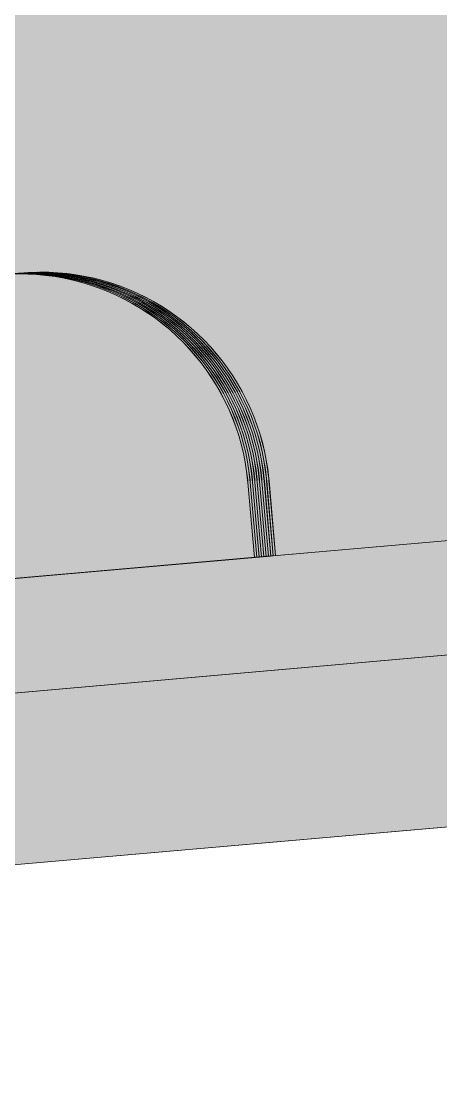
# Model space of a CAD drawing. Header units: millimetres. Extents: x 632 to 546626, y -3890 to 22200.
# Drawn here: x 370693.13 to 370700.48, y 16853.96 to 16872.67 of the extents above; entities that cross this region are included whole.
import ezdxf

# ---------------------------------------------------------------- set-up
doc = ezdxf.new("R2010")
doc.units = ezdxf.units.MM
doc.layers.add('A-270-M_ROOF', color=132, linetype='Continuous', lineweight=13)
doc.layers.add('A-770-ME_FFE_SA', color=91, linetype='Continuous', lineweight=13)

# ---------------------------------------------------------------- blocks, each defined once
blk = doc.blocks.new('Static Line_Sayfa_Metal Deck_Pan Mount - Up to 15 _ pitch - Max 2 Users-1845874-S6_501-SECTION A6')
at = {"layer": 'A-770-ME_FFE_SA', "lineweight": 5, "transparency": 33554432}
for points in [[(4548506.273, 16851.037), (4548705.512, 16868.468), (4548701.285, 16916.782), (4548502.046, 16899.351), (4548504.112, 16875.742)], [(4548506.314, 16851.04), (4548705.553, 16868.471), (4548701.326, 16916.786), (4548502.087, 16899.355), (4548504.153, 16875.742)], [(4548506.355, 16851.044), (4548705.594, 16868.475), (4548701.367, 16916.789), (4548502.128, 16899.358), (4548504.194, 16875.742)], [(4548506.396, 16851.047), (4548705.635, 16868.479), (4548701.408, 16916.793), (4548502.169, 16899.362), (4548504.236, 16875.742)], [(4548506.437, 16851.051), (4548705.676, 16868.482), (4548701.449, 16916.797), (4548502.21, 16899.366), (4548504.277, 16875.742)], [(4548506.478, 16851.055), (4548705.717, 16868.486), (4548701.49, 16916.8), (4548502.251, 16899.369), (4548504.318, 16875.742)], [(4548506.519, 16851.058), (4548705.758, 16868.489), (4548701.531, 16916.804), (4548502.292, 16899.373), (4548504.359, 16875.742)], [(4548506.56, 16851.062), (4548705.799, 16868.493), (4548701.572, 16916.807), (4548502.333, 16899.376), (4548504.401, 16875.742)], [(4548506.601, 16851.065), (4548705.84, 16868.497), (4548701.613, 16916.811), (4548502.374, 16899.38), (4548504.442, 16875.742)], [(4548506.642, 16851.069), (4548705.881, 16868.5), (4548701.654, 16916.815), (4548502.415, 16899.383), (4548504.483, 16875.742)], [(4548506.695, 16849.066), (4548705.934, 16866.497), (4548701.706, 16914.812), (4548502.468, 16897.38), (4548504.361, 16875.742)], [(4548506.736, 16849.07), (4548705.975, 16866.501), (4548701.747, 16914.815), (4548502.509, 16897.384), (4548504.402, 16875.742)], [(4548506.777, 16849.073), (4548706.015, 16866.504), (4548701.788, 16914.819), (4548502.55, 16897.388), (4548504.443, 16875.742)], [(4548506.818, 16849.077), (4548706.056, 16866.508), (4548701.829, 16914.822), (4548502.59, 16897.391), (4548504.485, 16875.742)], [(4548506.449, 16849.044), (4548705.688, 16866.476), (4548701.461, 16914.79), (4548502.222, 16897.359), (4548504.113, 16875.742)], [(4548506.49, 16849.048), (4548705.729, 16866.479), (4548701.502, 16914.794), (4548502.263, 16897.362), (4548504.154, 16875.742)], [(4548506.531, 16849.052), (4548705.77, 16866.483), (4548701.543, 16914.797), (4548502.304, 16897.366), (4548504.195, 16875.742)], [(4548506.572, 16849.055), (4548705.811, 16866.486), (4548701.584, 16914.801), (4548502.345, 16897.37), (4548504.237, 16875.742)], [(4548506.613, 16849.059), (4548705.852, 16866.49), (4548701.624, 16914.804), (4548502.386, 16897.373), (4548504.278, 16875.742)], [(4548506.654, 16849.062), (4548705.893, 16866.494), (4548701.665, 16914.808), (4548502.427, 16897.377), (4548504.319, 16875.742)], [(4548506.774, 16845.308), (4548706.013, 16862.739), (4548705.751, 16865.728), (4548506.64, 16846.834)], [(4548506.776, 16845.308), (4548706.014, 16862.739), (4548705.753, 16865.728), (4548506.642, 16846.834)], [(4548506.815, 16845.312), (4548706.054, 16862.743), (4548705.792, 16865.731), (4548506.682, 16846.834)], [(4548506.817, 16845.312), (4548706.055, 16862.743), (4548705.794, 16865.732), (4548506.683, 16846.834)], [(4548506.856, 16845.315), (4548706.095, 16862.746), (4548705.833, 16865.735), (4548506.723, 16846.834)], [(4548506.858, 16845.315), (4548706.096, 16862.747), (4548705.835, 16865.735), (4548506.725, 16846.834)], [(4548506.897, 16845.319), (4548706.136, 16862.75), (4548705.874, 16865.739), (4548506.764, 16846.834)], [(4548506.898, 16845.319), (4548706.137, 16862.75), (4548705.876, 16865.739), (4548506.766, 16846.834)], [(4548506.938, 16845.322), (4548706.177, 16862.754), (4548705.915, 16865.742), (4548506.806, 16846.834)], [(4548506.939, 16845.323), (4548706.178, 16862.754), (4548705.917, 16865.742), (4548506.807, 16846.834)], [(4548506.979, 16845.326), (4548706.218, 16862.757), (4548705.956, 16865.746), (4548506.847, 16846.834)], [(4548506.98, 16845.326), (4548706.219, 16862.757), (4548705.958, 16865.746), (4548506.849, 16846.834)], [(4548507.02, 16845.33), (4548706.259, 16862.761), (4548705.997, 16865.749), (4548506.888, 16846.834)], [(4548507.021, 16845.33), (4548706.26, 16862.761), (4548705.999, 16865.749), (4548506.89, 16846.834)], [(4548507.061, 16845.333), (4548706.293, 16862.844), (4548706.038, 16865.753), (4548506.929, 16846.834)], [(4548507.062, 16845.333), (4548706.293, 16862.863), (4548706.04, 16865.753), (4548506.931, 16846.834)], [(4548507.102, 16845.337), (4548706.293, 16863.316), (4548706.079, 16865.756), (4548506.971, 16846.834)], [(4548507.103, 16845.337), (4548706.293, 16863.335), (4548706.081, 16865.757), (4548506.972, 16846.834)], [(4548507.143, 16845.34), (4548706.293, 16863.788), (4548706.12, 16865.76), (4548507.012, 16846.834)], [(4548507.144, 16845.34), (4548706.293, 16863.807), (4548706.122, 16865.76), (4548507.014, 16846.834)]]:
    blk.add_hatch(color=256, dxfattribs=at).paths.add_polyline_path(points)
at = {"layer": 'A-770-ME_FFE_SA', "lineweight": 5}
for p, q in [((4548650.561, 16868.25), (4548650.721, 16868.261)), ((4548650.6, 16868.25), (4548650.76, 16868.255)), ((4548650.604, 16868.254), (4548650.764, 16868.265)), ((4548650.639, 16868.254), (4548650.799, 16868.258)), ((4548650.643, 16868.257), (4548650.803, 16868.268)), ((4548650.645, 16868.258), (4548650.805, 16868.268)), ((4548650.684, 16868.261), (4548650.844, 16868.272)), ((4548650.721, 16868.261), (4548650.881, 16868.265)), ((4548650.76, 16868.255), (4548650.92, 16868.253)), ((4548650.764, 16868.265), (4548650.924, 16868.269)), ((4548650.797, 16868.242), (4548650.957, 16868.234)), ((4548650.799, 16868.258), (4548650.96, 16868.256)), ((4548650.803, 16868.268), (4548650.963, 16868.273)), ((4548650.805, 16868.268), (4548650.965, 16868.273)), ((4548650.844, 16868.272), (4548651.004, 16868.276)), ((4548650.881, 16868.265), (4548651.041, 16868.263)), ((4548650.92, 16868.253), (4548651.08, 16868.244)), ((4548650.924, 16868.269), (4548651.084, 16868.267)), ((4548650.957, 16868.234), (4548651.117, 16868.219)), ((4548650.96, 16868.256), (4548651.12, 16868.248)), ((4548650.963, 16868.273), (4548651.123, 16868.271)), ((4548650.965, 16868.273), (4548651.125, 16868.271)), ((4548651.004, 16868.276), (4548651.164, 16868.274)), ((4548651.041, 16868.263), (4548651.202, 16868.255)), ((4548651.08, 16868.244), (4548651.24, 16868.229)), ((4548651.084, 16868.267), (4548651.244, 16868.259)), ((4548651.12, 16868.248), (4548651.279, 16868.233)), ((4548651.123, 16868.271), (4548651.284, 16868.262)), ((4548651.125, 16868.271), (4548651.285, 16868.262)), ((4548651.164, 16868.274), (4548651.325, 16868.266)), ((4548651.202, 16868.255), (4548651.361, 16868.24)), ((4548651.24, 16868.229), (4548651.399, 16868.208)), ((4548651.244, 16868.259), (4548651.404, 16868.244)), ((4548651.279, 16868.233), (4548651.438, 16868.212)), ((4548651.284, 16868.262), (4548651.443, 16868.247)), ((4548651.285, 16868.262), (4548651.445, 16868.247)), ((4548651.325, 16868.266), (4548651.484, 16868.251)), ((4548651.361, 16868.24), (4548651.52, 16868.219)), ((4548651.404, 16868.244), (4548651.563, 16868.223)), ((4548651.443, 16868.247), (4548651.602, 16868.226)), ((4548651.445, 16868.247), (4548651.604, 16868.226)), ((4548651.484, 16868.251), (4548651.643, 16868.23)), ((4548651.602, 16868.226), (4548651.76, 16868.198)), ((4548651.604, 16868.226), (4548651.762, 16868.199)), ((4548651.643, 16868.23), (4548651.801, 16868.202)), ((4548651.117, 16868.219), (4548651.276, 16868.197)), ((4548651.276, 16868.197), (4548651.434, 16868.17)), ((4548651.399, 16868.208), (4548651.557, 16868.181)), ((4548651.434, 16868.17), (4548651.59, 16868.136)), ((4548651.438, 16868.212), (4548651.596, 16868.184)), ((4548651.52, 16868.219), (4548651.678, 16868.191)), ((4548651.557, 16868.181), (4548651.713, 16868.147)), ((4548651.563, 16868.223), (4548651.721, 16868.195)), ((4548651.596, 16868.184), (4548651.753, 16868.15)), ((4548651.678, 16868.191), (4548651.835, 16868.157)), ((4548651.713, 16868.147), (4548651.869, 16868.107)), ((4548651.721, 16868.195), (4548651.877, 16868.161)), ((4548651.753, 16868.15), (4548651.908, 16868.11)), ((4548651.76, 16868.198), (4548651.917, 16868.165)), ((4548651.762, 16868.199), (4548651.918, 16868.165)), ((4548651.801, 16868.202), (4548651.958, 16868.168)), ((4548651.835, 16868.157), (4548651.99, 16868.117)), ((4548651.869, 16868.107), (4548652.022, 16868.061)), ((4548651.877, 16868.161), (4548652.033, 16868.121)), ((4548651.899, 16868.05), (4548652.051, 16867.997)), ((4548651.908, 16868.11), (4548652.061, 16868.064)), ((4548651.917, 16868.165), (4548652.072, 16868.125)), ((4548651.918, 16868.165), (4548652.074, 16868.125)), ((4548651.958, 16868.168), (4548652.113, 16868.128)), ((4548651.99, 16868.117), (4548652.143, 16868.071)), ((4548652.022, 16868.061), (4548652.174, 16868.008)), ((4548652.033, 16868.121), (4548652.186, 16868.075)), ((4548652.061, 16868.064), (4548652.213, 16868.012)), ((4548652.072, 16868.125), (4548652.225, 16868.078)), ((4548652.074, 16868.125), (4548652.227, 16868.078)), ((4548652.113, 16868.128), (4548652.266, 16868.082)), ((4548652.143, 16868.071), (4548652.295, 16868.019)), ((4548652.186, 16868.075), (4548652.338, 16868.023)), ((4548652.225, 16868.078), (4548652.377, 16868.026)), ((4548652.227, 16868.078), (4548652.379, 16868.026)), ((4548652.266, 16868.082), (4548652.418, 16868.03)), ((4548652.174, 16868.008), (4548652.323, 16867.95)), ((4548652.213, 16868.012), (4548652.362, 16867.953)), ((4548652.295, 16868.019), (4548652.444, 16867.96)), ((4548652.323, 16867.95), (4548652.47, 16867.886)), ((4548652.338, 16868.023), (4548652.487, 16867.964)), ((4548652.347, 16867.875), (4548652.491, 16867.805)), ((4548652.362, 16867.953), (4548652.509, 16867.889)), ((4548652.377, 16868.026), (4548652.526, 16867.968)), ((4548652.379, 16868.026), (4548652.528, 16867.968)), ((4548652.418, 16868.03), (4548652.567, 16867.971)), ((4548652.444, 16867.96), (4548652.591, 16867.896)), ((4548652.47, 16867.886), (4548652.614, 16867.815)), ((4548652.487, 16867.964), (4548652.634, 16867.9)), ((4548652.509, 16867.889), (4548652.653, 16867.819)), ((4548652.526, 16867.968), (4548652.673, 16867.903)), ((4548652.528, 16867.968), (4548652.675, 16867.903)), ((4548652.567, 16867.971), (4548652.714, 16867.907)), ((4548652.591, 16867.896), (4548652.735, 16867.826)), ((4548652.634, 16867.9), (4548652.778, 16867.83)), ((4548652.673, 16867.903), (4548652.817, 16867.833)), ((4548652.675, 16867.903), (4548652.819, 16867.833)), ((4548652.714, 16867.907), (4548652.858, 16867.837)), ((4548652.491, 16867.805), (4548652.632, 16867.729)), ((4548652.614, 16867.815), (4548652.755, 16867.74)), ((4548652.632, 16867.729), (4548652.77, 16867.647)), ((4548652.653, 16867.819), (4548652.794, 16867.743)), ((4548652.735, 16867.826), (4548652.876, 16867.75)), ((4548652.755, 16867.74), (4548652.893, 16867.658)), ((4548652.778, 16867.83), (4548652.919, 16867.754)), ((4548652.794, 16867.743), (4548652.932, 16867.662)), ((4548652.817, 16867.833), (4548652.958, 16867.757)), ((4548652.819, 16867.833), (4548652.96, 16867.758)), ((4548652.858, 16867.837), (4548652.999, 16867.761)), ((4548652.876, 16867.75), (4548653.014, 16867.669)), ((4548652.919, 16867.754), (4548653.057, 16867.673)), ((4548652.958, 16867.757), (4548653.096, 16867.676)), ((4548652.96, 16867.758), (4548653.098, 16867.676)), ((4548652.999, 16867.761), (4548653.137, 16867.68)), ((4548653.014, 16867.669), (4548653.149, 16867.582)), ((4548653.057, 16867.673), (4548653.192, 16867.586)), ((4548653.096, 16867.676), (4548653.231, 16867.589)), ((4548653.098, 16867.676), (4548653.233, 16867.589)), ((4548653.137, 16867.68), (4548653.272, 16867.593)), ((4548652.77, 16867.647), (4548652.905, 16867.561)), ((4548652.893, 16867.658), (4548653.028, 16867.571)), ((4548652.905, 16867.561), (4548653.036, 16867.468)), ((4548652.932, 16867.662), (4548653.067, 16867.575)), ((4548653.028, 16867.571), (4548653.159, 16867.479)), ((4548653.067, 16867.575), (4548653.198, 16867.483)), ((4548653.149, 16867.582), (4548653.28, 16867.49)), ((4548653.159, 16867.479), (4548653.286, 16867.382)), ((4548653.192, 16867.586), (4548653.323, 16867.493)), ((4548653.198, 16867.483), (4548653.325, 16867.385)), ((4548653.231, 16867.589), (4548653.362, 16867.497)), ((4548653.233, 16867.589), (4548653.364, 16867.497)), ((4548653.272, 16867.593), (4548653.403, 16867.5)), ((4548653.28, 16867.49), (4548653.407, 16867.392)), ((4548653.323, 16867.493), (4548653.45, 16867.396)), ((4548653.362, 16867.497), (4548653.489, 16867.4)), ((4548653.364, 16867.497), (4548653.491, 16867.4)), ((4548653.403, 16867.5), (4548653.53, 16867.403)), ((4548653.286, 16867.382), (4548653.41, 16867.279)), ((4548653.325, 16867.385), (4548653.449, 16867.283)), ((4548653.407, 16867.392), (4548653.531, 16867.29)), ((4548653.45, 16867.396), (4548653.574, 16867.294)), ((4548653.489, 16867.4), (4548653.613, 16867.297)), ((4548653.491, 16867.4), (4548653.615, 16867.297)), ((4548653.53, 16867.403), (4548653.654, 16867.301)), ((4548653.531, 16867.29), (4548653.65, 16867.183)), ((4548653.574, 16867.294), (4548653.693, 16867.187)), ((4548653.613, 16867.297), (4548653.732, 16867.19)), ((4548653.615, 16867.297), (4548653.734, 16867.19)), ((4548653.654, 16867.301), (4548653.773, 16867.194)), ((4548653.41, 16867.279), (4548653.529, 16867.172)), ((4548653.449, 16867.283), (4548653.568, 16867.176)), ((4548653.529, 16867.172), (4548653.644, 16867.06)), ((4548653.568, 16867.176), (4548653.683, 16867.064)), ((4548653.65, 16867.183), (4548653.765, 16867.071)), ((4548653.693, 16867.187), (4548653.807, 16867.075)), ((4548653.732, 16867.19), (4548653.847, 16867.078)), ((4548653.734, 16867.19), (4548653.848, 16867.078)), ((4548653.773, 16867.194), (4548653.888, 16867.082)), ((4548653.644, 16867.06), (4548653.754, 16866.944)), ((4548653.683, 16867.064), (4548653.793, 16866.947)), ((4548653.754, 16866.944), (4548653.859, 16866.823)), ((4548653.765, 16867.071), (4548653.875, 16866.955)), ((4548653.793, 16866.947), (4548653.898, 16866.827)), ((4548653.807, 16867.075), (4548653.918, 16866.958)), ((4548653.847, 16867.078), (4548653.957, 16866.962)), ((4548653.848, 16867.078), (4548653.959, 16866.962)), ((4548653.875, 16866.955), (4548653.98, 16866.834)), ((4548653.888, 16867.082), (4548653.998, 16866.965)), ((4548653.918, 16866.958), (4548654.023, 16866.838)), ((4548653.957, 16866.962), (4548654.062, 16866.841)), ((4548653.959, 16866.962), (4548654.064, 16866.841)), ((4548653.998, 16866.965), (4548654.103, 16866.845)), ((4548695.615, 16866.849), (4548530.93, 16852.441)), ((4548695.615, 16866.849), (4548608.609, 16859.237)), ((4548695.615, 16866.849), (4548608.609, 16859.237)), ((4548695.615, 16866.849), (4548608.65, 16859.24)), ((4548695.615, 16866.849), (4548608.65, 16859.24)), ((4548695.615, 16866.849), (4548608.691, 16859.244)), ((4548695.615, 16866.849), (4548608.691, 16859.244)), ((4548695.615, 16866.849), (4548608.732, 16859.247)), ((4548695.615, 16866.849), (4548608.732, 16859.247)), ((4548695.615, 16866.849), (4548608.773, 16859.251)), ((4548695.615, 16866.849), (4548608.773, 16859.251)), ((4548695.615, 16866.849), (4548608.814, 16859.255)), ((4548695.615, 16866.849), (4548608.814, 16859.255)), ((4548695.615, 16866.849), (4548608.855, 16859.258)), ((4548695.615, 16866.849), (4548608.855, 16859.258)), ((4548695.615, 16866.849), (4548608.896, 16859.262)), ((4548695.615, 16866.849), (4548608.896, 16859.262)), ((4548695.615, 16866.849), (4548608.937, 16859.265)), ((4548695.615, 16866.849), (4548608.937, 16859.265)), ((4548695.615, 16866.849), (4548608.978, 16859.269)), ((4548653.859, 16866.823), (4548653.96, 16866.698)), ((4548653.898, 16866.827), (4548653.999, 16866.702)), ((4548653.98, 16866.834), (4548654.081, 16866.709)), ((4548654.023, 16866.838), (4548654.124, 16866.713)), ((4548654.062, 16866.841), (4548654.163, 16866.716)), ((4548654.064, 16866.841), (4548654.165, 16866.716)), ((4548654.103, 16866.845), (4548654.204, 16866.72)), ((4548653.96, 16866.698), (4548654.055, 16866.57)), ((4548653.999, 16866.702), (4548654.094, 16866.573)), ((4548654.055, 16866.57), (4548654.145, 16866.437)), ((4548654.081, 16866.709), (4548654.176, 16866.58)), ((4548654.094, 16866.573), (4548654.185, 16866.441)), ((4548654.124, 16866.713), (4548654.219, 16866.584)), ((4548654.163, 16866.716), (4548654.258, 16866.587)), ((4548654.165, 16866.716), (4548654.26, 16866.588)), ((4548654.176, 16866.58), (4548654.267, 16866.448)), ((4548654.204, 16866.72), (4548654.299, 16866.591)), ((4548654.219, 16866.584), (4548654.309, 16866.452)), ((4548654.258, 16866.587), (4548654.349, 16866.455)), ((4548654.26, 16866.588), (4548654.35, 16866.455)), ((4548654.299, 16866.591), (4548654.39, 16866.459)), ((4548654.145, 16866.437), (4548654.23, 16866.301)), ((4548654.185, 16866.441), (4548654.269, 16866.305)), ((4548654.267, 16866.448), (4548654.351, 16866.312)), ((4548654.309, 16866.452), (4548654.394, 16866.316)), ((4548654.349, 16866.455), (4548654.433, 16866.319)), ((4548654.35, 16866.455), (4548654.435, 16866.319)), ((4548654.39, 16866.459), (4548654.474, 16866.323)), ((4548654.228, 16866.301), (4548654.308, 16866.162)), ((4548654.23, 16866.301), (4548654.31, 16866.162)), ((4548654.269, 16866.305), (4548654.349, 16866.165)), ((4548654.351, 16866.312), (4548654.431, 16866.173)), ((4548654.394, 16866.316), (4548654.474, 16866.176)), ((4548654.431, 16866.173), (4548654.505, 16866.03)), ((4548654.433, 16866.319), (4548654.513, 16866.18)), ((4548654.435, 16866.319), (4548654.515, 16866.18)), ((4548654.474, 16866.323), (4548654.554, 16866.183)), ((4548654.474, 16866.176), (4548654.547, 16866.034)), ((4548654.513, 16866.18), (4548654.587, 16866.037)), ((4548654.515, 16866.18), (4548654.588, 16866.038)), ((4548654.554, 16866.183), (4548654.628, 16866.041)), ((4548654.187, 16866.151), (4548654.26, 16866.009)), ((4548654.31, 16866.162), (4548654.383, 16866.02)), ((4548654.349, 16866.165), (4548654.423, 16866.023)), ((4548654.383, 16866.02), (4548654.451, 16865.874)), ((4548654.423, 16866.023), (4548654.491, 16865.878)), ((4548654.505, 16866.03), (4548654.573, 16865.885)), ((4548654.547, 16866.034), (4548654.615, 16865.889)), ((4548654.587, 16866.037), (4548654.655, 16865.892)), ((4548654.588, 16866.038), (4548654.656, 16865.892)), ((4548654.628, 16866.041), (4548654.696, 16865.896)), ((4548654.451, 16865.874), (4548654.514, 16865.727)), ((4548654.491, 16865.878), (4548654.553, 16865.73)), ((4548654.573, 16865.885), (4548654.635, 16865.737)), ((4548654.615, 16865.889), (4548654.678, 16865.741)), ((4548654.655, 16865.892), (4548654.717, 16865.745)), ((4548654.656, 16865.892), (4548654.719, 16865.745)), ((4548654.696, 16865.896), (4548654.758, 16865.748)), ((4548705.751, 16865.728), (4548530.382, 16850.385)), ((4548654.514, 16865.727), (4548654.57, 16865.577)), ((4548654.553, 16865.73), (4548654.609, 16865.58)), ((4548654.635, 16865.737), (4548654.691, 16865.587)), ((4548654.678, 16865.741), (4548654.734, 16865.591)), ((4548654.717, 16865.745), (4548654.773, 16865.594)), ((4548654.719, 16865.745), (4548654.775, 16865.595)), ((4548654.758, 16865.748), (4548654.814, 16865.598)), ((4548654.57, 16865.577), (4548654.62, 16865.424)), ((4548654.609, 16865.58), (4548654.659, 16865.428)), ((4548654.62, 16865.424), (4548654.664, 16865.27)), ((4548654.659, 16865.428), (4548654.703, 16865.274)), ((4548654.691, 16865.587), (4548654.741, 16865.435)), ((4548654.734, 16865.591), (4548654.784, 16865.439)), ((4548654.741, 16865.435), (4548654.785, 16865.281)), ((4548654.773, 16865.594), (4548654.823, 16865.442)), ((4548654.775, 16865.595), (4548654.825, 16865.442)), ((4548654.784, 16865.439), (4548654.828, 16865.285)), ((4548654.814, 16865.598), (4548654.864, 16865.446)), ((4548654.823, 16865.442), (4548654.867, 16865.288)), ((4548654.825, 16865.442), (4548654.869, 16865.288)), ((4548654.864, 16865.446), (4548654.908, 16865.292)), ((4548654.664, 16865.27), (4548654.702, 16865.114)), ((4548654.703, 16865.274), (4548654.741, 16865.118)), ((4548654.785, 16865.281), (4548654.823, 16865.125)), ((4548654.828, 16865.285), (4548654.866, 16865.129)), ((4548654.867, 16865.288), (4548654.905, 16865.132)), ((4548654.869, 16865.288), (4548654.907, 16865.132)), ((4548654.908, 16865.292), (4548654.946, 16865.136)), ((4548654.702, 16865.114), (4548654.733, 16864.957)), ((4548654.741, 16865.118), (4548654.772, 16864.961)), ((4548654.823, 16865.125), (4548654.854, 16864.968)), ((4548654.866, 16865.129), (4548654.897, 16864.972)), ((4548654.905, 16865.132), (4548654.936, 16864.975)), ((4548654.907, 16865.132), (4548654.938, 16864.975)), ((4548654.946, 16865.136), (4548654.977, 16864.979)), ((4548654.731, 16864.957), (4548654.757, 16864.799)), ((4548654.733, 16864.957), (4548654.758, 16864.799)), ((4548654.772, 16864.961), (4548654.798, 16864.802)), ((4548654.854, 16864.968), (4548654.88, 16864.81)), ((4548654.897, 16864.972), (4548654.922, 16864.813)), ((4548654.936, 16864.975), (4548654.962, 16864.817)), ((4548654.938, 16864.975), (4548654.963, 16864.817)), ((4548654.977, 16864.979), (4548655.003, 16864.82)), ((4548695.789, 16864.856), (4548530.382, 16850.385)), ((4548608.782, 16857.244), (4548695.789, 16864.856)), ((4548608.782, 16857.244), (4548695.789, 16864.856)), ((4548608.782, 16857.244), (4548695.789, 16864.856)), ((4548695.789, 16864.856), (4548608.784, 16857.244)), ((4548695.789, 16864.856), (4548608.784, 16857.244)), ((4548695.789, 16864.856), (4548608.784, 16857.244)), ((4548695.789, 16864.856), (4548608.784, 16857.244)), ((4548608.823, 16857.248), (4548695.789, 16864.856)), ((4548608.823, 16857.248), (4548695.789, 16864.856)), ((4548608.823, 16857.248), (4548695.789, 16864.856)), ((4548695.789, 16864.856), (4548608.825, 16857.248)), ((4548695.789, 16864.856), (4548608.825, 16857.248)), ((4548695.789, 16864.856), (4548608.825, 16857.248)), ((4548695.789, 16864.856), (4548608.825, 16857.248)), ((4548608.864, 16857.251), (4548695.789, 16864.856)), ((4548608.864, 16857.251), (4548695.789, 16864.856)), ((4548608.864, 16857.251), (4548695.789, 16864.856)), ((4548695.789, 16864.856), (4548608.866, 16857.251)), ((4548695.789, 16864.856), (4548608.866, 16857.251)), ((4548695.789, 16864.856), (4548608.866, 16857.251)), ((4548695.789, 16864.856), (4548608.866, 16857.251)), ((4548608.905, 16857.255), (4548695.789, 16864.856)), ((4548608.905, 16857.255), (4548695.789, 16864.856)), ((4548608.905, 16857.255), (4548695.789, 16864.856)), ((4548695.789, 16864.856), (4548608.907, 16857.255)), ((4548695.789, 16864.856), (4548608.907, 16857.255)), ((4548695.789, 16864.856), (4548608.907, 16857.255)), ((4548695.789, 16864.856), (4548608.907, 16857.255)), ((4548608.946, 16857.258), (4548695.789, 16864.856)), ((4548608.946, 16857.258), (4548695.789, 16864.856)), ((4548608.946, 16857.258), (4548695.789, 16864.856)), ((4548695.789, 16864.856), (4548608.948, 16857.259)), ((4548695.789, 16864.856), (4548608.948, 16857.259)), ((4548695.789, 16864.856), (4548608.948, 16857.259)), ((4548695.789, 16864.856), (4548608.948, 16857.259)), ((4548608.987, 16857.262), (4548695.789, 16864.856)), ((4548608.987, 16857.262), (4548695.789, 16864.856)), ((4548608.987, 16857.262), (4548695.789, 16864.856)), ((4548695.789, 16864.856), (4548608.989, 16857.262)), ((4548695.789, 16864.856), (4548608.989, 16857.262)), ((4548695.789, 16864.856), (4548608.989, 16857.262)), ((4548695.789, 16864.856), (4548608.989, 16857.262)), ((4548609.028, 16857.266), (4548695.789, 16864.856)), ((4548609.028, 16857.266), (4548695.789, 16864.856)), ((4548609.028, 16857.266), (4548695.789, 16864.856)), ((4548695.789, 16864.856), (4548609.03, 16857.266)), ((4548695.789, 16864.856), (4548609.03, 16857.266)), ((4548695.789, 16864.856), (4548609.03, 16857.266)), ((4548695.789, 16864.856), (4548609.03, 16857.266)), ((4548609.069, 16857.269), (4548695.789, 16864.856)), ((4548609.069, 16857.269), (4548695.789, 16864.856)), ((4548609.069, 16857.269), (4548695.789, 16864.856)), ((4548695.789, 16864.856), (4548609.071, 16857.269)), ((4548695.789, 16864.856), (4548609.071, 16857.269)), ((4548695.789, 16864.856), (4548609.071, 16857.269)), ((4548695.789, 16864.856), (4548609.071, 16857.269)), ((4548609.11, 16857.273), (4548695.789, 16864.856)), ((4548609.11, 16857.273), (4548695.789, 16864.856)), ((4548609.11, 16857.273), (4548695.789, 16864.856)), ((4548695.789, 16864.856), (4548609.112, 16857.273)), ((4548695.789, 16864.856), (4548609.112, 16857.273)), ((4548695.789, 16864.856), (4548609.112, 16857.273)), ((4548695.789, 16864.856), (4548609.112, 16857.273)), ((4548609.151, 16857.276), (4548695.789, 16864.856)), ((4548609.151, 16857.276), (4548695.789, 16864.856)), ((4548609.151, 16857.276), (4548695.789, 16864.856)), ((4548695.789, 16864.856), (4548609.153, 16857.276)), ((4548695.789, 16864.856), (4548609.153, 16857.276)), ((4548654.758, 16864.799), (4548654.777, 16864.64)), ((4548654.798, 16864.802), (4548654.816, 16864.643)), ((4548654.88, 16864.81), (4548654.898, 16864.65)), ((4548654.922, 16864.813), (4548654.941, 16864.654)), ((4548654.962, 16864.817), (4548654.98, 16864.658)), ((4548654.963, 16864.817), (4548654.982, 16864.658)), ((4548655.003, 16864.82), (4548655.021, 16864.661)), ((4548654.771, 16863.275), (4548654.656, 16864.586)), ((4548654.773, 16863.275), (4548654.658, 16864.586)), ((4548654.812, 16863.279), (4548654.697, 16864.589)), ((4548654.814, 16863.279), (4548654.699, 16864.59)), ((4548654.853, 16863.282), (4548654.738, 16864.593)), ((4548654.855, 16863.283), (4548654.74, 16864.593)), ((4548654.777, 16864.64), (4548654.781, 16864.597)), ((4548654.894, 16863.286), (4548654.779, 16864.597)), ((4548654.896, 16863.286), (4548654.781, 16864.597)), ((4548654.816, 16864.643), (4548654.82, 16864.6)), ((4548654.935, 16863.29), (4548654.82, 16864.6)), ((4548654.937, 16863.29), (4548654.822, 16864.6)), ((4548654.976, 16863.293), (4548654.861, 16864.604)), ((4548654.978, 16863.293), (4548654.863, 16864.604)), ((4548654.898, 16864.65), (4548654.902, 16864.607)), ((4548655.017, 16863.297), (4548654.902, 16864.607)), ((4548655.019, 16863.297), (4548654.904, 16864.608)), ((4548654.941, 16864.654), (4548654.945, 16864.611)), ((4548655.058, 16863.3), (4548654.943, 16864.611)), ((4548655.06, 16863.301), (4548654.945, 16864.611)), ((4548654.98, 16864.658), (4548654.984, 16864.615)), ((4548654.982, 16864.658), (4548654.986, 16864.615)), ((4548655.099, 16863.304), (4548654.984, 16864.615)), ((4548655.101, 16863.304), (4548654.986, 16864.615)), ((4548655.021, 16864.661), (4548655.025, 16864.618)), ((4548655.14, 16863.308), (4548655.025, 16864.618)), ((4548655.142, 16863.308), (4548655.027, 16864.618)), ((4548636.84, 16861.706), (4548654.771, 16863.275)), ((4548636.84, 16861.706), (4548654.771, 16863.275)), ((4548636.842, 16861.707), (4548654.773, 16863.275)), ((4548636.881, 16861.71), (4548654.812, 16863.279)), ((4548636.882, 16861.71), (4548654.814, 16863.279)), ((4548636.882, 16861.71), (4548654.814, 16863.279)), ((4548636.922, 16861.714), (4548654.853, 16863.282)), ((4548636.922, 16861.714), (4548654.853, 16863.282)), ((4548636.923, 16861.714), (4548654.855, 16863.283)), ((4548636.963, 16861.717), (4548654.894, 16863.286)), ((4548637.005, 16861.721), (4548654.937, 16863.29)), ((4548637.005, 16861.721), (4548654.937, 16863.29)), ((4548637.046, 16861.725), (4548654.978, 16863.293)), ((4548637.046, 16861.725), (4548654.978, 16863.293)), ((4548637.086, 16861.728), (4548655.017, 16863.297)), ((4548637.087, 16861.728), (4548655.019, 16863.297)), ((4548637.087, 16861.728), (4548655.019, 16863.297)), ((4548637.209, 16861.739), (4548655.14, 16863.308)), ((4548637.209, 16861.739), (4548655.14, 16863.308)), ((4548637.21, 16861.739), (4548655.142, 16863.308)), ((4548637.21, 16861.739), (4548655.142, 16863.308)), ((4548641.324, 16862.099), (4548654.773, 16863.275)), ((4548641.568, 16862.12), (4548655.017, 16863.297)), ((4548650.329, 16862.887), (4548654.812, 16863.279)), ((4548650.372, 16862.89), (4548654.855, 16863.283)), ((4548650.411, 16862.894), (4548654.894, 16863.286)), ((4548650.413, 16862.894), (4548654.896, 16863.286)), ((4548650.413, 16862.894), (4548654.896, 16863.286)), ((4548650.452, 16862.897), (4548654.935, 16863.29)), ((4548650.452, 16862.897), (4548654.935, 16863.29)), ((4548650.493, 16862.901), (4548654.976, 16863.293)), ((4548650.493, 16862.901), (4548654.976, 16863.293)), ((4548650.575, 16862.908), (4548655.058, 16863.3)), ((4548650.575, 16862.908), (4548655.058, 16863.3)), ((4548650.577, 16862.908), (4548655.06, 16863.301)), ((4548650.577, 16862.908), (4548655.06, 16863.301)), ((4548650.616, 16862.912), (4548655.099, 16863.304)), ((4548650.616, 16862.912), (4548655.099, 16863.304)), ((4548650.618, 16862.912), (4548655.101, 16863.304)), ((4548650.618, 16862.912), (4548655.101, 16863.304)), ((4548706.013, 16862.739), (4548530.644, 16847.396)), ((4548706.013, 16862.739), (4548609.043, 16854.255)), ((4548706.013, 16862.739), (4548609.043, 16854.255)), ((4548706.013, 16862.739), (4548609.045, 16854.256)), ((4548706.013, 16862.739), (4548609.045, 16854.256)), ((4548706.013, 16862.739), (4548609.084, 16854.259)), ((4548706.013, 16862.739), (4548609.084, 16854.259)), ((4548706.013, 16862.739), (4548609.086, 16854.259)), ((4548706.013, 16862.739), (4548609.086, 16854.259)), ((4548706.013, 16862.739), (4548609.125, 16854.263)), ((4548706.013, 16862.739), (4548609.125, 16854.263)), ((4548706.013, 16862.739), (4548609.127, 16854.263)), ((4548706.013, 16862.739), (4548609.127, 16854.263)), ((4548706.013, 16862.739), (4548609.166, 16854.266)), ((4548706.013, 16862.739), (4548609.166, 16854.266)), ((4548706.013, 16862.739), (4548609.168, 16854.266)), ((4548706.013, 16862.739), (4548609.168, 16854.266)), ((4548706.013, 16862.739), (4548609.207, 16854.27)), ((4548706.013, 16862.739), (4548609.207, 16854.27)), ((4548706.013, 16862.739), (4548609.209, 16854.27)), ((4548706.013, 16862.739), (4548609.209, 16854.27)), ((4548706.013, 16862.739), (4548609.248, 16854.273)), ((4548706.013, 16862.739), (4548609.248, 16854.273)), ((4548706.013, 16862.739), (4548609.25, 16854.274)), ((4548706.013, 16862.739), (4548609.25, 16854.274)), ((4548706.013, 16862.739), (4548609.289, 16854.277)), ((4548706.013, 16862.739), (4548609.289, 16854.277)), ((4548706.013, 16862.739), (4548609.291, 16854.277)), ((4548706.013, 16862.739), (4548609.291, 16854.277)), ((4548706.013, 16862.739), (4548609.33, 16854.281)), ((4548706.013, 16862.739), (4548609.33, 16854.281)), ((4548706.013, 16862.739), (4548609.332, 16854.281)), ((4548706.013, 16862.739), (4548609.332, 16854.281)), ((4548706.013, 16862.739), (4548609.371, 16854.284)), ((4548706.013, 16862.739), (4548609.371, 16854.284)), ((4548706.013, 16862.739), (4548609.373, 16854.284)), ((4548706.013, 16862.739), (4548609.373, 16854.284)), ((4548706.013, 16862.739), (4548609.412, 16854.288)), ((4548706.013, 16862.739), (4548609.412, 16854.288)), ((4548706.013, 16862.739), (4548609.414, 16854.288))]:
    blk.add_line(p, q, dxfattribs=at)
at = {"layer": 'A-770-ME_FFE_SA', "lineweight": 5, "flags": 128}
for points in [[(4548650.635, 16868.244), (4548650.796, 16868.242), (4548650.956, 16868.233), (4548651.115, 16868.219), (4548651.274, 16868.197), (4548651.432, 16868.17), (4548651.589, 16868.136), (4548651.744, 16868.096), (4548651.897, 16868.05), (4548652.049, 16867.997), (4548652.198, 16867.939), (4548652.345, 16867.875), (4548652.489, 16867.804), (4548652.63, 16867.729), (4548652.768, 16867.647), (4548652.903, 16867.56), (4548653.034, 16867.468), (4548653.161, 16867.371), (4548653.285, 16867.268), (4548653.404, 16867.161), (4548653.519, 16867.049), (4548653.629, 16866.933), (4548653.734, 16866.812), (4548653.835, 16866.687), (4548653.93, 16866.559), (4548654.021, 16866.426), (4548654.106, 16866.29), (4548654.185, 16866.151), (4548654.259, 16866.009), (4548654.327, 16865.864), (4548654.389, 16865.716), (4548654.445, 16865.566), (4548654.495, 16865.413), (4548654.539, 16865.259), (4548654.577, 16865.104), (4548654.608, 16864.946), (4548654.634, 16864.788), (4548654.652, 16864.629), (4548654.656, 16864.586)], [(4548650.317, 16868.229), (4548650.477, 16868.24), (4548650.637, 16868.244), (4548650.797, 16868.242)], [(4548650.676, 16868.247), (4548650.837, 16868.245), (4548650.997, 16868.237), (4548651.156, 16868.222), (4548651.315, 16868.201), (4548651.473, 16868.173), (4548651.63, 16868.14), (4548651.785, 16868.099), (4548651.938, 16868.053), (4548652.09, 16868.001), (4548652.239, 16867.942), (4548652.386, 16867.878), (4548652.53, 16867.808), (4548652.671, 16867.732), (4548652.809, 16867.651), (4548652.944, 16867.564), (4548653.075, 16867.472), (4548653.202, 16867.374), (4548653.326, 16867.272), (4548653.445, 16867.165), (4548653.56, 16867.053), (4548653.67, 16866.937), (4548653.775, 16866.816), (4548653.876, 16866.691), (4548653.971, 16866.562), (4548654.062, 16866.43), (4548654.147, 16866.294), (4548654.226, 16866.155), (4548654.3, 16866.012), (4548654.368, 16865.867), (4548654.43, 16865.719), (4548654.486, 16865.569), (4548654.536, 16865.417), (4548654.58, 16865.263), (4548654.618, 16865.107), (4548654.649, 16864.95), (4548654.675, 16864.792), (4548654.693, 16864.633), (4548654.697, 16864.589)], [(4548650.678, 16868.248), (4548650.838, 16868.246), (4548650.998, 16868.237), (4548651.158, 16868.222), (4548651.317, 16868.201), (4548651.475, 16868.174), (4548651.631, 16868.14), (4548651.787, 16868.1), (4548651.94, 16868.053), (4548652.092, 16868.001), (4548652.241, 16867.943), (4548652.388, 16867.878), (4548652.532, 16867.808), (4548652.673, 16867.732), (4548652.811, 16867.651), (4548652.946, 16867.564), (4548653.077, 16867.472), (4548653.204, 16867.375), (4548653.328, 16867.272), (4548653.447, 16867.165), (4548653.562, 16867.053), (4548653.672, 16866.937), (4548653.777, 16866.816), (4548653.878, 16866.691), (4548653.973, 16866.562), (4548654.063, 16866.43), (4548654.148, 16866.294), (4548654.228, 16866.155), (4548654.301, 16866.012), (4548654.369, 16865.867), (4548654.432, 16865.72), (4548654.488, 16865.569), (4548654.538, 16865.417), (4548654.582, 16865.263)], [(4548650.557, 16868.247), (4548650.717, 16868.251), (4548650.878, 16868.249), (4548651.038, 16868.241), (4548651.197, 16868.226), (4548651.356, 16868.204), (4548651.514, 16868.177), (4548651.671, 16868.143), (4548651.826, 16868.103), (4548651.979, 16868.057), (4548652.131, 16868.004), (4548652.28, 16867.946), (4548652.427, 16867.882), (4548652.571, 16867.812), (4548652.712, 16867.736), (4548652.85, 16867.654), (4548652.985, 16867.568), (4548653.116, 16867.475), (4548653.243, 16867.378), (4548653.367, 16867.276), (4548653.486, 16867.168), (4548653.601, 16867.057), (4548653.711, 16866.94), (4548653.816, 16866.819), (4548653.917, 16866.695), (4548654.012, 16866.566), (4548654.103, 16866.433), (4548654.188, 16866.297), (4548654.267, 16866.158), (4548654.341, 16866.016), (4548654.409, 16865.871), (4548654.471, 16865.723), (4548654.527, 16865.573), (4548654.577, 16865.421), (4548654.621, 16865.267), (4548654.659, 16865.111), (4548654.69, 16864.954), (4548654.716, 16864.795), (4548654.734, 16864.636), (4548654.738, 16864.593)], [(4548650.559, 16868.247), (4548650.719, 16868.251), (4548650.879, 16868.249), (4548651.039, 16868.241), (4548651.199, 16868.226), (4548651.358, 16868.205), (4548651.516, 16868.177), (4548651.672, 16868.143), (4548651.828, 16868.103), (4548651.981, 16868.057), (4548652.133, 16868.005), (4548652.282, 16867.946), (4548652.429, 16867.882), (4548652.573, 16867.812), (4548652.714, 16867.736), (4548652.852, 16867.655), (4548652.987, 16867.568), (4548653.118, 16867.476), (4548653.245, 16867.378), (4548653.369, 16867.276), (4548653.488, 16867.169), (4548653.603, 16867.057), (4548653.713, 16866.94), (4548653.818, 16866.82), (4548653.919, 16866.695), (4548654.014, 16866.566), (4548654.104, 16866.434), (4548654.189, 16866.298), (4548654.269, 16866.158), (4548654.342, 16866.016)], [(4548650.438, 16868.239), (4548650.598, 16868.25), (4548650.758, 16868.255), (4548650.919, 16868.253), (4548651.079, 16868.244), (4548651.238, 16868.229), (4548651.397, 16868.208), (4548651.555, 16868.181), (4548651.712, 16868.147), (4548651.867, 16868.107), (4548652.02, 16868.06), (4548652.172, 16868.008), (4548652.321, 16867.95), (4548652.468, 16867.885)], [(4548650.461, 16868.242), (4548650.517, 16868.246), (4548650.564, 16868.251), (4548650.604, 16868.254), (4548650.636, 16868.257), (4548650.66, 16868.259), (4548650.676, 16868.26), (4548650.685, 16868.261)], [(4548650.641, 16868.254), (4548650.801, 16868.258), (4548650.961, 16868.256), (4548651.121, 16868.248), (4548651.281, 16868.233), (4548651.44, 16868.212), (4548651.598, 16868.184), (4548651.754, 16868.15), (4548651.91, 16868.11), (4548652.063, 16868.064), (4548652.215, 16868.012), (4548652.364, 16867.953), (4548652.511, 16867.889), (4548652.655, 16867.819), (4548652.796, 16867.743), (4548652.934, 16867.662), (4548653.069, 16867.575), (4548653.2, 16867.483), (4548653.327, 16867.385), (4548653.451, 16867.283), (4548653.57, 16867.176), (4548653.685, 16867.064), (4548653.795, 16866.947), (4548653.9, 16866.827), (4548654.001, 16866.702), (4548654.096, 16866.573), (4548654.186, 16866.441), (4548654.271, 16866.305), (4548654.351, 16866.166), (4548654.424, 16866.023), (4548654.492, 16865.878), (4548654.555, 16865.73), (4548654.611, 16865.58), (4548654.661, 16865.428), (4548654.705, 16865.274), (4548654.743, 16865.118), (4548654.774, 16864.961), (4548654.799, 16864.803), (4548654.818, 16864.643), (4548654.822, 16864.6)], [(4548650.68, 16868.257), (4548650.84, 16868.262), (4548651, 16868.26), (4548651.161, 16868.251), (4548651.32, 16868.236), (4548651.479, 16868.215), (4548651.637, 16868.188), (4548651.794, 16868.154), (4548651.949, 16868.114), (4548652.102, 16868.068), (4548652.254, 16868.015), (4548652.403, 16867.957), (4548652.55, 16867.893), (4548652.694, 16867.822), (4548652.835, 16867.747), (4548652.973, 16867.665), (4548653.108, 16867.578), (4548653.239, 16867.486), (4548653.366, 16867.389), (4548653.49, 16867.286), (4548653.609, 16867.179), (4548653.724, 16867.067), (4548653.834, 16866.951), (4548653.939, 16866.83), (4548654.04, 16866.705), (4548654.135, 16866.577), (4548654.226, 16866.444), (4548654.31, 16866.308), (4548654.39, 16866.169), (4548654.464, 16866.027), (4548654.532, 16865.882), (4548654.594, 16865.734), (4548654.65, 16865.584), (4548654.7, 16865.431), (4548654.744, 16865.277), (4548654.782, 16865.122), (4548654.813, 16864.964), (4548654.839, 16864.806), (4548654.857, 16864.647), (4548654.861, 16864.604)], [(4548650.682, 16868.258), (4548650.842, 16868.262), (4548651.002, 16868.26), (4548651.162, 16868.251), (4548651.322, 16868.237), (4548651.481, 16868.215), (4548651.639, 16868.188), (4548651.795, 16868.154), (4548651.951, 16868.114), (4548652.104, 16868.068), (4548652.256, 16868.015), (4548652.405, 16867.957), (4548652.552, 16867.893), (4548652.696, 16867.823), (4548652.837, 16867.747), (4548652.975, 16867.665), (4548653.11, 16867.578), (4548653.241, 16867.486), (4548653.368, 16867.389), (4548653.492, 16867.287), (4548653.611, 16867.179), (4548653.726, 16867.067), (4548653.836, 16866.951), (4548653.941, 16866.83), (4548654.042, 16866.706), (4548654.137, 16866.577), (4548654.227, 16866.444), (4548654.312, 16866.308), (4548654.392, 16866.169), (4548654.465, 16866.027), (4548654.533, 16865.882), (4548654.596, 16865.734), (4548654.652, 16865.584), (4548654.702, 16865.432), (4548654.746, 16865.277), (4548654.784, 16865.122), (4548654.815, 16864.965), (4548654.84, 16864.806), (4548654.859, 16864.647), (4548654.863, 16864.604)], [(4548650.563, 16868.25), (4548650.723, 16868.261), (4548650.883, 16868.266), (4548651.043, 16868.264), (4548651.203, 16868.255), (4548651.363, 16868.24), (4548651.522, 16868.219), (4548651.68, 16868.191), (4548651.836, 16868.158), (4548651.992, 16868.118), (4548652.145, 16868.071), (4548652.297, 16868.019), (4548652.446, 16867.961), (4548652.593, 16867.896), (4548652.737, 16867.826), (4548652.878, 16867.75), (4548653.016, 16867.669), (4548653.151, 16867.582), (4548653.282, 16867.49), (4548653.409, 16867.393), (4548653.533, 16867.29), (4548653.652, 16867.183), (4548653.767, 16867.071), (4548653.877, 16866.955), (4548653.982, 16866.834), (4548654.083, 16866.709), (4548654.178, 16866.58), (4548654.268, 16866.448), (4548654.353, 16866.312), (4548654.433, 16866.173), (4548654.506, 16866.03), (4548654.574, 16865.885), (4548654.637, 16865.737), (4548654.693, 16865.587), (4548654.743, 16865.435), (4548654.787, 16865.281), (4548654.825, 16865.125), (4548654.856, 16864.968), (4548654.881, 16864.81), (4548654.9, 16864.651), (4548654.904, 16864.608)], [(4548650.602, 16868.254), (4548650.762, 16868.265), (4548650.922, 16868.269), (4548651.082, 16868.267), (4548651.243, 16868.258), (4548651.402, 16868.244), (4548651.561, 16868.222), (4548651.719, 16868.195), (4548651.876, 16868.161), (4548652.031, 16868.121), (4548652.184, 16868.075), (4548652.336, 16868.022), (4548652.485, 16867.964), (4548652.632, 16867.9), (4548652.776, 16867.83), (4548652.917, 16867.754), (4548653.055, 16867.672), (4548653.19, 16867.585), (4548653.321, 16867.493), (4548653.448, 16867.396), (4548653.572, 16867.294), (4548653.691, 16867.186), (4548653.806, 16867.074), (4548653.916, 16866.958), (4548654.021, 16866.837), (4548654.122, 16866.713), (4548654.217, 16866.584), (4548654.308, 16866.451), (4548654.392, 16866.315), (4548654.472, 16866.176), (4548654.546, 16866.034), (4548654.614, 16865.889), (4548654.676, 16865.741), (4548654.732, 16865.591), (4548654.782, 16865.439), (4548654.826, 16865.284), (4548654.864, 16865.129), (4548654.895, 16864.972), (4548654.921, 16864.813), (4548654.939, 16864.654), (4548654.943, 16864.611)], [(4548650.686, 16868.261), (4548650.846, 16868.272), (4548651.006, 16868.276), (4548651.166, 16868.274), (4548651.326, 16868.266)], [(4548651.326, 16868.266), (4548651.486, 16868.251), (4548651.645, 16868.23), (4548651.803, 16868.202), (4548651.959, 16868.168), (4548652.115, 16868.128), (4548652.268, 16868.082), (4548652.42, 16868.03), (4548652.569, 16867.971), (4548652.716, 16867.907)], [(4548651.59, 16868.136), (4548651.746, 16868.096), (4548651.899, 16868.05)], [(4548652.051, 16867.997), (4548652.2, 16867.939), (4548652.347, 16867.875)], [(4548652.468, 16867.885), (4548652.612, 16867.815), (4548652.753, 16867.739)], [(4548652.716, 16867.907), (4548652.86, 16867.837), (4548653.001, 16867.761), (4548653.139, 16867.68), (4548653.274, 16867.593), (4548653.405, 16867.501), (4548653.532, 16867.403), (4548653.656, 16867.301), (4548653.775, 16867.194)], [(4548652.753, 16867.739), (4548652.891, 16867.658), (4548653.026, 16867.571)], [(4548653.026, 16867.571), (4548653.157, 16867.479), (4548653.284, 16867.382), (4548653.408, 16867.279), (4548653.527, 16867.172), (4548653.642, 16867.06), (4548653.752, 16866.944), (4548653.857, 16866.823), (4548653.958, 16866.698), (4548654.053, 16866.569)], [(4548653.036, 16867.468), (4548653.163, 16867.371), (4548653.287, 16867.269)], [(4548653.287, 16867.269), (4548653.406, 16867.161), (4548653.521, 16867.05), (4548653.631, 16866.933), (4548653.736, 16866.812), (4548653.837, 16866.688), (4548653.932, 16866.559), (4548654.022, 16866.426), (4548654.107, 16866.29), (4548654.187, 16866.151)], [(4548653.775, 16867.194), (4548653.889, 16867.082), (4548654, 16866.965), (4548654.105, 16866.845), (4548654.206, 16866.72), (4548654.301, 16866.591), (4548654.391, 16866.459), (4548654.476, 16866.323), (4548654.556, 16866.183), (4548654.629, 16866.041), (4548654.697, 16865.896), (4548654.759, 16865.748), (4548654.816, 16865.598), (4548654.866, 16865.446), (4548654.91, 16865.292), (4548654.948, 16865.136), (4548654.979, 16864.979), (4548655.004, 16864.821), (4548655.023, 16864.661), (4548655.027, 16864.618)], [(4548654.053, 16866.569), (4548654.144, 16866.437), (4548654.228, 16866.301)], [(4548654.26, 16866.009), (4548654.328, 16865.864), (4548654.391, 16865.716)], [(4548654.308, 16866.162), (4548654.382, 16866.019), (4548654.45, 16865.874), (4548654.512, 16865.727), (4548654.568, 16865.576), (4548654.618, 16865.424), (4548654.662, 16865.27), (4548654.7, 16865.114), (4548654.731, 16864.957)], [(4548654.342, 16866.016), (4548654.41, 16865.871), (4548654.473, 16865.723), (4548654.529, 16865.573), (4548654.579, 16865.421), (4548654.623, 16865.267), (4548654.661, 16865.111), (4548654.692, 16864.954), (4548654.717, 16864.795)], [(4548654.391, 16865.716), (4548654.447, 16865.566), (4548654.497, 16865.414), (4548654.541, 16865.259), (4548654.579, 16865.104), (4548654.61, 16864.947), (4548654.635, 16864.788), (4548654.654, 16864.629), (4548654.658, 16864.586)], [(4548654.582, 16865.263), (4548654.62, 16865.107), (4548654.651, 16864.95), (4548654.676, 16864.792), (4548654.695, 16864.633), (4548654.699, 16864.59)], [(4548654.717, 16864.795), (4548654.736, 16864.636), (4548654.74, 16864.593)], [(4548654.757, 16864.799), (4548654.775, 16864.64), (4548654.779, 16864.597)]]:
    blk.add_lwpolyline(points, dxfattribs=at)
blk = doc.blocks.new('25021-APA-ZZ-ZZ-M3-AR-000001_V3_rvt-6-S6_501-SECTION A6')
at = {"layer": 'A-270-M_ROOF', "transparency": 33554432}
blk.add_hatch(color=9, dxfattribs=at).paths.add_polyline_path([(4535648.823, 15720.383), (4558304.614, 17702.508), (4578095.614, 15971.02), (4578095.614, 16011.173), (4558304.614, 17742.661), (4535648.823, 15760.536)])
at = {"layer": 'A-270-M_ROOF', "lineweight": 5}
h = blk.add_hatch(dxfattribs=at)
h.set_pattern_fill('FP_24', angle=-135, style=0, pattern_type=2)
h.set_pattern_definition([(40, (4563344.46, -4e-06), (-192.8363, 229.8133), []), (130, (4563344.46, -4e-06), (-229.8133, -192.8363), [])])
h.paths.add_polyline_path([(4535648.823, 15599.925), (4558304.614, 17582.05), (4578095.614, 15850.562), (4578095.614, 15971.02), (4558304.614, 17702.508), (4535648.823, 15720.383)])
at = {"layer": 'A-270-M_ROOF', "color": 53, "lineweight": 5}
for p, q in [((4548706.013, 16862.739), (4548609.414, 16854.288)), ((4548609.414, 16854.288), (4548706.013, 16862.739))]:
    blk.add_line(p, q, dxfattribs=at)
at = {"layer": 'A-770-ME_FFE_SA', "color": 53, "lineweight": 5}
blk.add_blockref('Static Line_Sayfa_Metal Deck_Pan Mount - Up to 15 _ pitch - Max 2 Users-1845874-S6_501-SECTION A6', (0, 0), dxfattribs=at)

msp = doc.modelspace()

# ---------------------------------------------------------------- block references
at = {"color": 10, "lineweight": 5}
msp.add_blockref('25021-APA-ZZ-ZZ-M3-AR-000001_V3_rvt-6-S6_501-SECTION A6', (-4177957.554, 0), dxfattribs=at)

doc.saveas('drawing.dxf')
